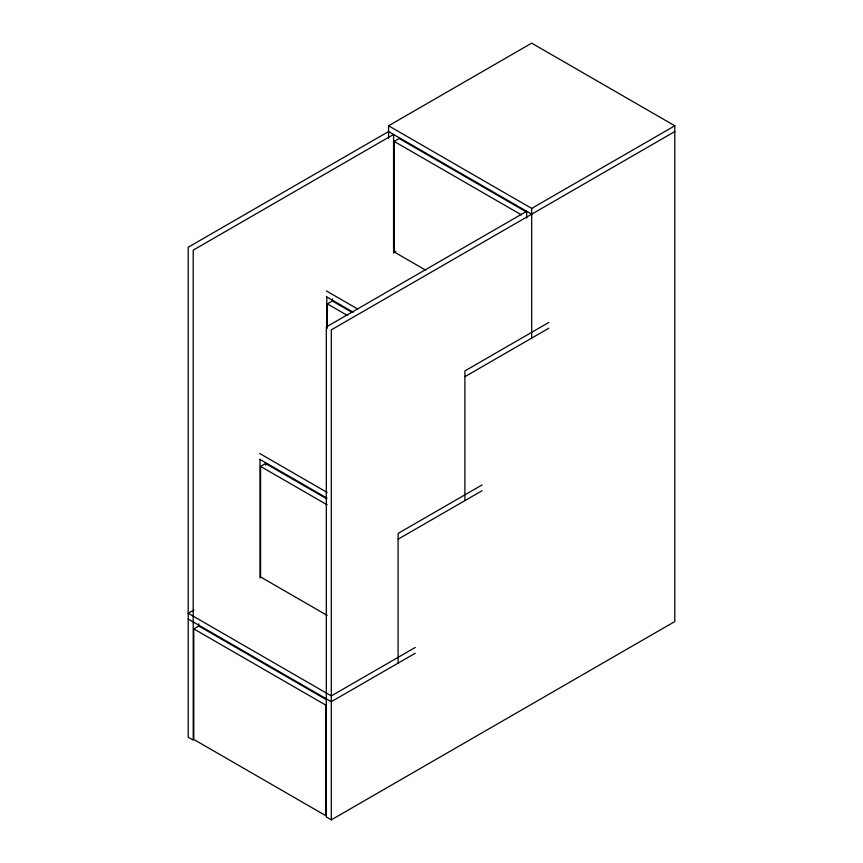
<?xml version="1.0" encoding="UTF-8"?>
<svg xmlns="http://www.w3.org/2000/svg" width="863" height="863" viewBox="0 0 863 863"><rect width="100%" height="100%" fill="white"/><g stroke="black" fill="none" stroke-linecap="round" stroke-linejoin="round"><path stroke-width="1.29" d="M388.566 138.296L388.566 125.782L531.684 43.15L674.801 125.782L674.801 621.543L331.316 819.85L326.311 816.959L326.311 326.969L526.57 211.349M388.469 131.618L188.199 247.239L188.199 737.218L193.215 740.12L193.215 250.13L393.474 134.509M425.675 270.151L394.143 251.953L394.143 141.392L399.159 138.501L526.441 211.985M393.571 252.611L395.869 251.284M327.357 328.167L327.357 303.895L332.374 301.004L352.223 312.46M388.566 125.782L531.684 208.404L674.801 125.782M674.801 131.564L331.316 329.86L331.316 819.85M327.131 615.384L260.572 576.948L260.572 466.398L265.577 463.507L326.3 498.566M548.857 322.428L464.898 370.907L464.898 500.626M464.898 376.689L548.857 328.21M194.035 609.914L188.199 613.28L331.316 695.912L415.276 647.433M193.787 628.9L325.739 705.082L325.739 815.632L193.787 739.451L193.787 628.9L198.792 626.009L326.074 699.494M482.072 484.93L398.102 533.41L398.102 663.129M398.102 539.192L482.072 490.713M415.276 653.215L331.316 701.695L188.199 619.062M388.566 131.564L531.684 214.186M394.143 141.392L521.425 214.876M326.43 290.96L357.843 309.105M326.43 296.753L353.194 312.201M327.357 303.895L347.206 315.351M259.644 453.463L327.131 492.428M259.644 459.245L327.131 498.21M260.572 466.398L327.131 504.823M531.684 208.404L531.684 338.134M526.667 211.295L526.667 218.037M393.571 134.455L393.571 253.01M332.374 298.814L332.374 301.36M326.786 296.958L326.786 327.94M265.577 462.59L265.577 465.135M260 459.45L260 578.005M198.792 623.82L198.792 626.365"/></g></svg>
